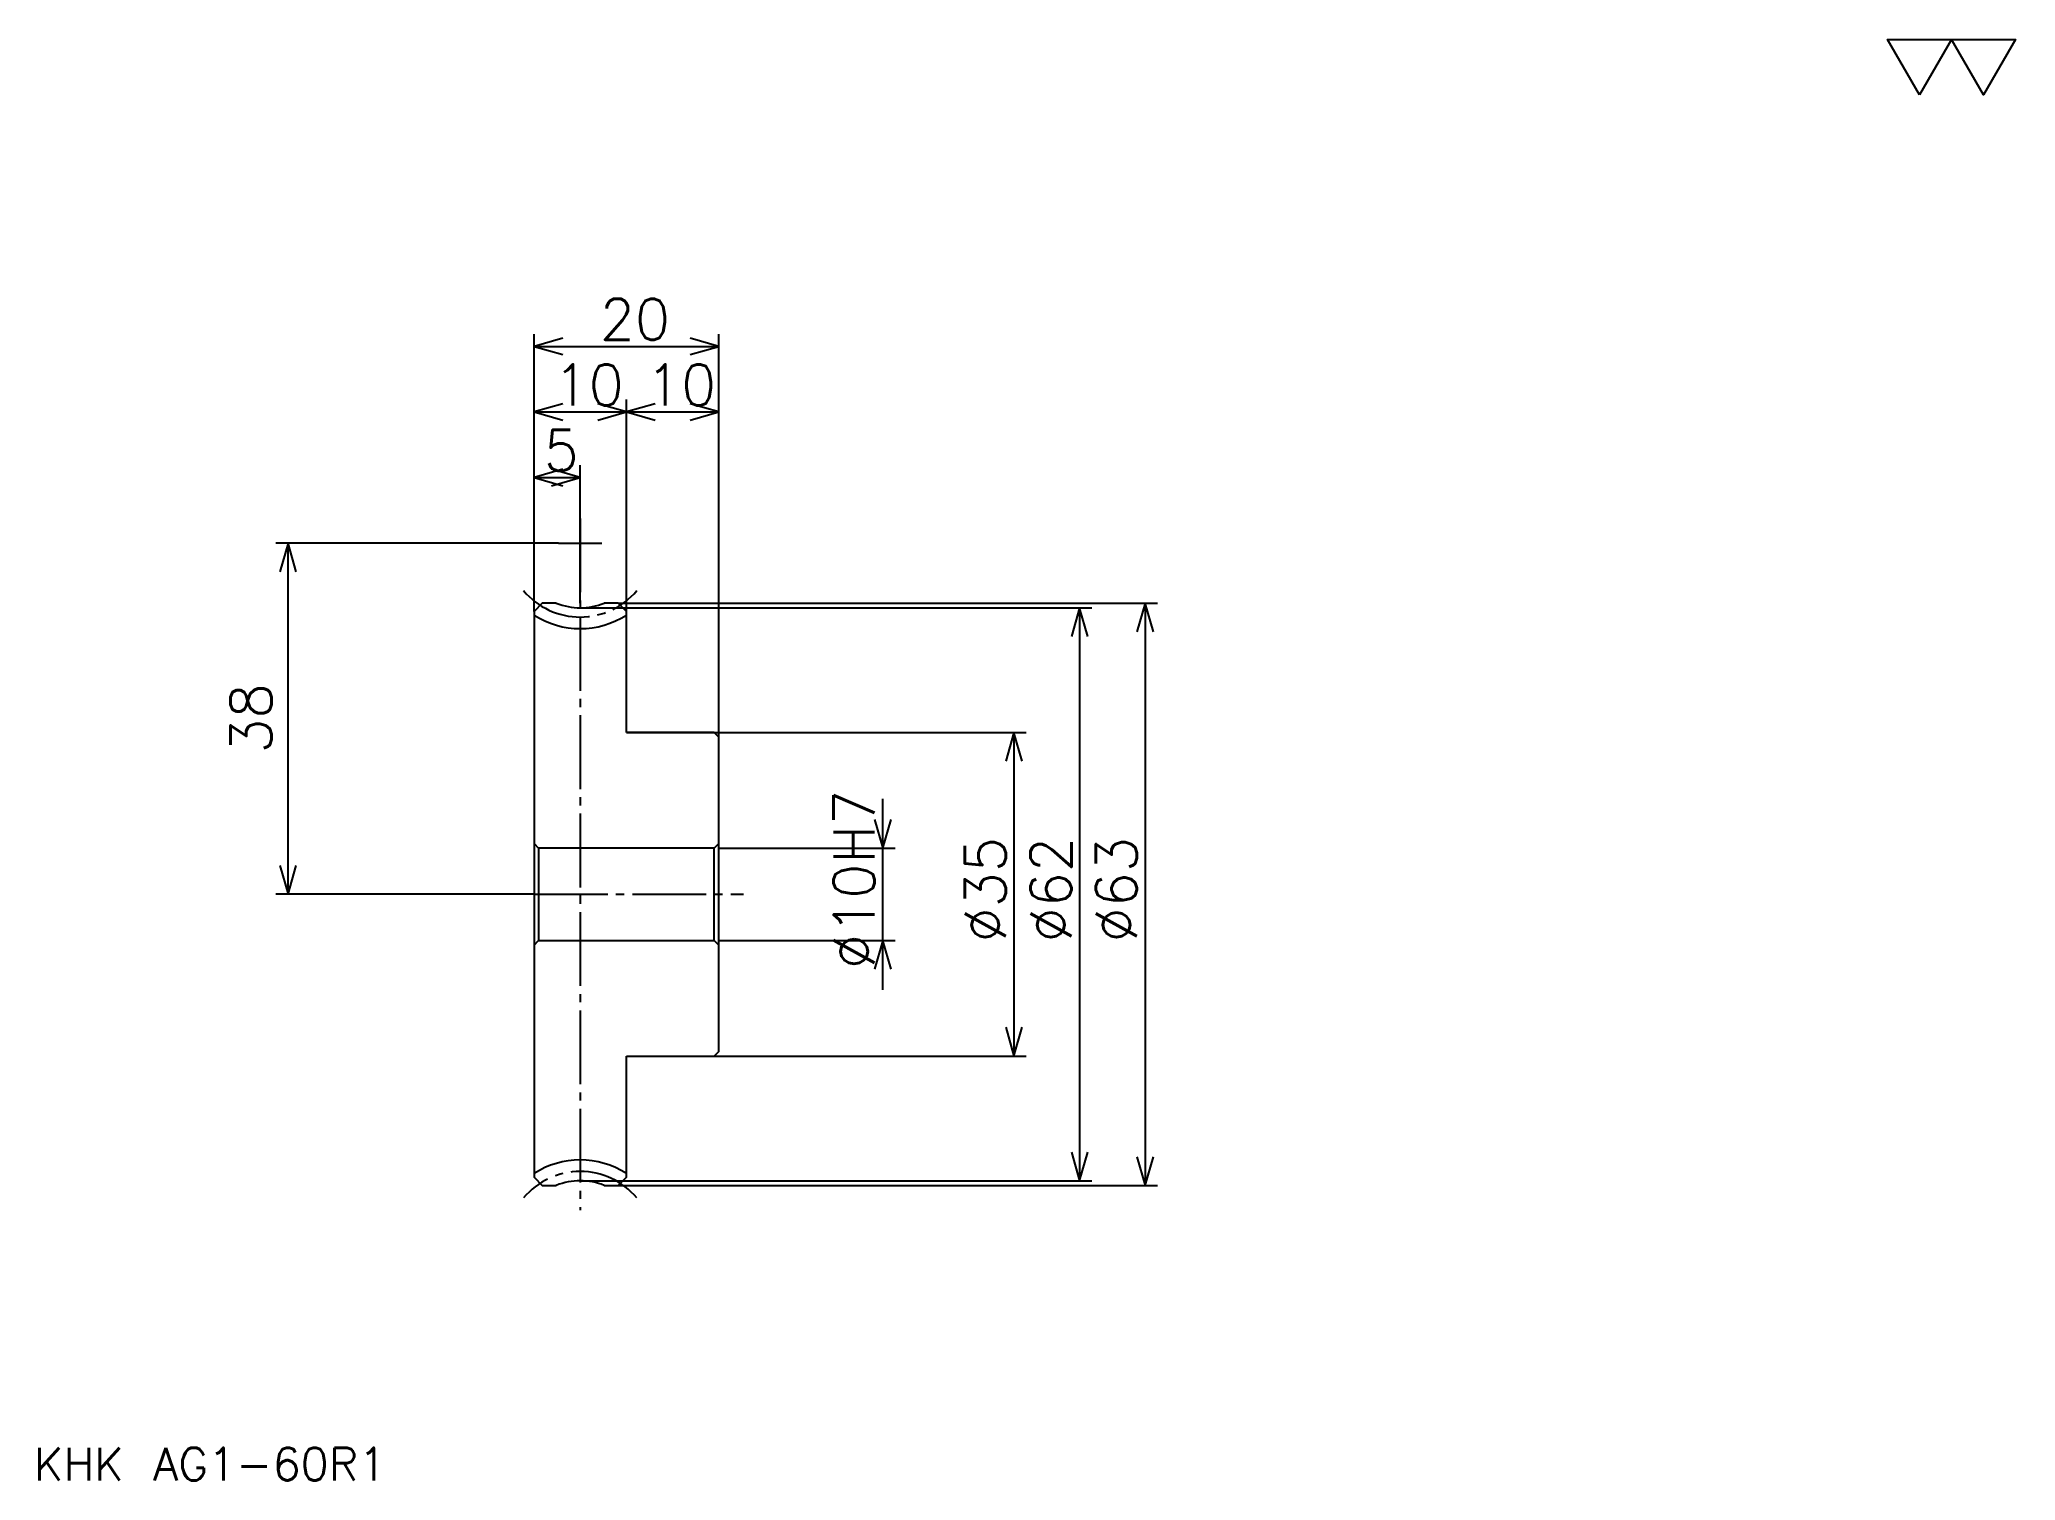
# Model space of a CAD drawing. Extents: x 9 to 223, y 10 to 166.
import ezdxf

# ---------------------------------------------------------------- set-up
doc = ezdxf.new("R2010")
doc.units = 0
doc.linetypes.add('DASHDOT', pattern=[10.645162, 7.983871, -0.887097, 0.887097, -0.887097])
doc.layers.get('0').update_dxf_attribs({"linetype": 'CONTINUOUS'})
doc.layers.add('DASHDOT', color=6, linetype='DASHDOT')
doc.styles.add('KANJI', font='TXT', dxfattribs={"bigfont": 'BIGFONT'})

msp = doc.modelspace()

# ---------------------------------------------------------------- linework, layer by layer
at = {"color": 5}
for p, q in [((62.983868, 104.685486), (62.983868, 133.806458)), ((82.983871, 104.685486), (82.983871, 133.806458)), ((62.983868, 132.4758), (82.983871, 132.4758)), ((72.983871, 104.685486), (72.983871, 126.709686)), ((62.983868, 125.379036), (72.983871, 125.379036)), ((72.983871, 125.379036), (82.983871, 125.379036)), ((62.983868, 118.282257), (67.983871, 118.282257)), ((67.983871, 104.685486), (67.983871, 119.612907)), ((65.645157, 111.185486), (35.040318, 111.185486)), ((36.370964, 73.185486), (36.370964, 111.185486)), ((62.983868, 103.798386), (62.983868, 104.685486)), ((67.983871, 104.185486), (82.983871, 104.185486)), ((72.096771, 104.685486), (82.983871, 104.685486)), ((72.983871, 103.798386), (72.983871, 104.685486)), ((82.983871, 104.685486), (130.443542, 104.685486)), ((82.983871, 90.185486), (82.983871, 104.685486)), ((82.983871, 104.185486), (123.346771, 104.185486)), ((122.016129, 104.185486), (122.016129, 42.185486)), ((129.1129, 104.685486), (129.1129, 41.685486)), ((72.983871, 90.685486), (82.983871, 90.685486)), ((82.983871, 90.685486), (116.25, 90.685486)), ((114.919357, 90.685486), (114.919357, 55.685486)), ((100.7258, 62.862907), (100.7258, 83.508064)), ((82.983871, 78.185486), (102.05645, 78.185486)), ((62.983868, 73.185486), (35.040321, 73.185486)), ((82.983871, 68.185486), (102.05645, 68.185486)), ((72.983871, 55.685486), (82.983871, 55.685486)), ((82.983871, 55.685486), (116.25, 55.685486)), ((67.983871, 42.185486), (82.983871, 42.185486)), ((72.096771, 41.685486), (82.983871, 41.685486)), ((82.983871, 42.185486), (123.346771, 42.185486)), ((82.983871, 41.685486), (130.443542, 41.685486))]:
    msp.add_line(p, q, dxfattribs=at)
at = {"color": 4}
for p, q in [((82.983871, 78.685486), (82.483871, 78.185486)), ((62.983868, 67.685486), (63.483868, 68.185486)), ((82.983871, 67.685486), (82.483871, 68.185486))]:
    msp.add_line(p, q, dxfattribs=at)
at = {"color": 7}
msp.add_lwpolyline([(212.903229, 159.677414), (209.443558, 165.674194), (223.282257, 165.674194), (219.822586, 159.677414), (216.3629, 165.674194), (212.903229, 159.677414)], dxfattribs=at)
at = {"color": 5}
for points in [[(66.088707, 133.3629), (62.983868, 132.4758), (66.088707, 131.588715)], [(79.879028, 131.588715), (82.983871, 132.4758), (79.879028, 133.3629)], [(66.088707, 126.266129), (62.983868, 125.379036), (66.088707, 124.491943)], [(69.879028, 124.491943), (72.983871, 125.379036), (69.879028, 126.266129)], [(76.088707, 126.266129), (72.983871, 125.379036), (76.088707, 124.491943)], [(79.879028, 124.491943), (82.983871, 125.379036), (79.879028, 126.266129)], [(66.088707, 119.169357), (62.983868, 118.282257), (66.088707, 117.395164)], [(64.879028, 117.395164), (67.983871, 118.282257), (64.879028, 119.169357)], [(37.25806, 108.080643), (36.370964, 111.185486), (35.483868, 108.080643)], [(122.903221, 101.080643), (122.016129, 104.185486), (121.129028, 101.080643)], [(130, 101.580643), (129.1129, 104.685486), (128.2258, 101.580643)], [(115.80645, 87.58065), (114.919357, 90.685486), (114.032257, 87.58065)], [(99.838707, 81.290321), (100.7258, 78.185486), (101.6129, 81.290321)], [(35.483868, 76.290321), (36.370964, 73.185486), (37.25806, 76.290321)], [(101.6129, 65.08065), (100.7258, 68.185486), (99.838707, 65.08065)], [(114.032257, 58.790325), (114.919357, 55.685486), (115.80645, 58.790325)], [(121.129028, 45.290325), (122.016129, 42.185486), (122.903221, 45.290325)], [(128.2258, 44.790325), (129.1129, 41.685486), (130, 44.790325)]]:
    msp.add_lwpolyline(points, dxfattribs=at)
at = {"color": 4}
for points in [[(65.385788, 104.685486), (63.870964, 104.685486), (62.983868, 103.798386), (62.983868, 67.685486)], [(72.983871, 90.685486), (72.983871, 103.798386), (72.096771, 104.685486), (70.581947, 104.685486)], [(72.983871, 55.685486), (82.483871, 55.685486), (82.983871, 56.185486), (82.983871, 90.185486), (82.483871, 90.685486), (72.983871, 90.685486)], [(62.983868, 78.685486), (63.483868, 78.185486), (63.483868, 68.185486), (82.483871, 68.185486), (82.483871, 78.185486), (63.483868, 78.185486)], [(62.983868, 67.685486), (62.983868, 42.572582), (63.870964, 41.685486), (65.385788, 41.685486)], [(70.581947, 41.685486), (72.096771, 41.685486), (72.983871, 42.572582), (72.983871, 55.685486)]]:
    msp.add_lwpolyline(points, dxfattribs=at)
for centre, radius, start, end in [((67.983871, 111.185486), 9.25, 237.27955407, 302.72044593), ((67.983871, 111.185486), 7, 248.21321192, 291.78678997), ((67.983871, 35.185486), 9.25, 57.27955407, 122.72044593), ((67.983871, 35.185486), 7, 68.21321003, 111.78678808)]:
    msp.add_arc(centre, radius, start, end, dxfattribs=at)
at = {"layer": 'DASHDOT', "color": 7}
for p, q in [((67.983871, 113.846771), (67.983871, 39.024197)), ((65.645157, 111.185486), (70.322578, 111.185486)), ((62.983868, 73.185486), (85.645157, 73.185486))]:
    msp.add_line(p, q, dxfattribs=at)
for centre, start, end in [((67.983871, 111.185486), 219.99999247, 320.00000953), ((67.983871, 35.185486), 39.99999047, 140.00000753)]:
    msp.add_arc(centre, 8, start, end, dxfattribs=at)

# ---------------------------------------------------------------- texts
at = {"color": 7, "style": 'KANJI'}
for s, height, p in [('20', 4.435484, (70.1008, 133.185486)), ('10', 4.435484, (65.1008, 126.088715)), ('10', 4.435484, (75.1008, 126.088715)), ('5', 4.435484, (64.042336, 118.991943)), ('KHK AG1-60R1', 3.548387, (8.870968, 9.758064))]:
    msp.add_text(s, height=height, dxfattribs=at).set_placement(p)
for s, p in [('38', (34.596771, 88.415321)), ('%%c10H7', (99.838707, 65.090729)), ('%%c35', (114.032257, 67.973793)), ('%%c62', (121.129028, 67.973793)), ('%%c63', (128.2258, 67.973793))]:
    msp.add_text(s, height=4.435484, rotation=90, dxfattribs=at).set_placement(p)

doc.saveas('drawing.dxf')
